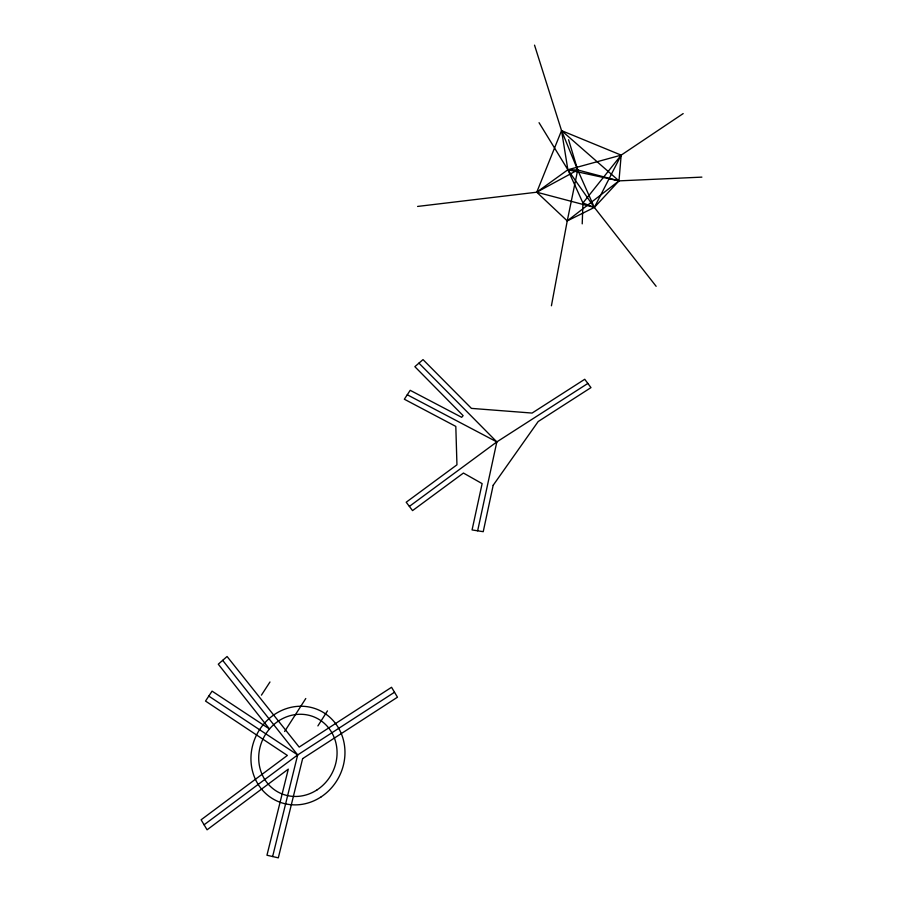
<?xml version="1.0" encoding="UTF-8"?>
<svg xmlns="http://www.w3.org/2000/svg" width="903" height="903" viewBox="0 0 903 903"><rect width="100%" height="100%" fill="white"/><g stroke="black" fill="none" stroke-linecap="round" stroke-linejoin="round"><path stroke-width="1.35" d="M582.221 223.854L582.943 202.972L567.874 169.764L539.046 122.684M551.417 305.778L567.242 220.908L594.355 207.442L618.973 180.871L621.185 155.135L683.176 113.586M417.604 206.437L536.754 192.204L567.242 220.908L577.706 169.978L568.574 139.717M477.642 530.806L496.831 441.906L587.853 383.436M272.627 856.541L297.674 754.931L394.509 692.24M317.901 725.91L327.462 710.875M284.626 731.486L305.778 698.516M261.43 695.141L269.974 681.979M567.242 220.908L618.973 180.871L701.891 177.123M204.089 824.789L297.674 754.931L222.68 660.341M409.375 506.402L496.831 441.906L418.947 363.141M534.531 45.15L561.542 130.619L618.973 180.871L577.706 169.978L536.754 192.204L594.355 207.442L656.142 286.307M577.706 169.978L567.874 169.764L536.754 192.204L561.542 130.619L621.185 155.135L594.355 207.442L582.943 202.972L621.185 155.135L567.874 169.764L561.542 130.619L577.706 169.978L594.355 207.442L567.874 169.764L618.973 180.871M407.276 394.769L496.831 441.906M208.796 696.1L297.674 754.931M493.185 485.261L483.229 531.686L472.066 529.937L482.134 483.624L463.442 473.048L412.547 510.601L406.203 502.226L456.952 464.819L455.812 426.408L404.341 399.228L410.199 390.322L461.681 417.31L463.126 415.64L414.861 366.674L423.022 359.608L471.434 408.382L532.093 413.066L584.738 379.271L590.98 387.613L538.177 421.543L493.185 485.261M302.629 758.633L278.316 857.85L266.961 855.231L288.294 769.142L207.08 829.801L201.109 819.8L287.368 755.439L205.523 701.067L212.07 691.134L269.478 728.992L218.289 664.202L227.071 656.492L299.164 747.086L391.552 687.285L397.467 697.206L302.629 758.633M317.213 789.775A41.707 38.536 -63.6 0 0 317.721 718.686A41.707 38.536 -63.6 0 0 258.698 757.651A41.707 38.536 -63.6 0 0 317.213 789.775M321.242 796.796A50.06 46.245 -63.7 0 0 321.694 711.496A50.06 46.245 -63.7 0 0 250.944 758.407A50.06 46.245 -63.7 0 0 321.242 796.796"/></g></svg>
